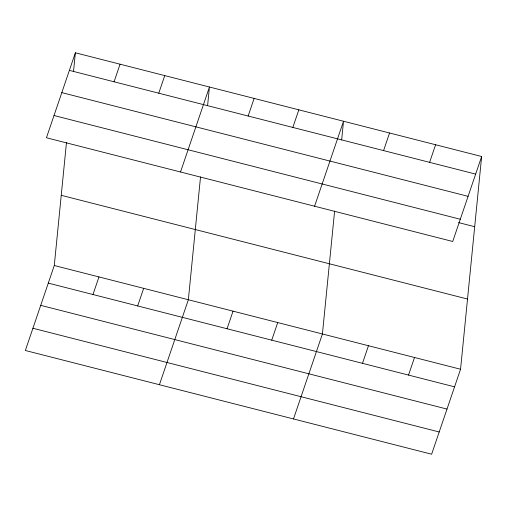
<?xml version="1.0" encoding="UTF-8"?>
<svg xmlns="http://www.w3.org/2000/svg" width="507" height="507" viewBox="0 0 507 507"><rect width="100%" height="100%" fill="white"/><g stroke="black" fill="none" stroke-linecap="round" stroke-linejoin="round"><path stroke-width="0.76" d="M481.65 156.505L452.719 241.484L46.441 137.758L75.372 52.785L481.65 156.505L460.559 369.242L431.628 454.215L25.35 350.495L54.281 265.516L66.461 142.638M73.515 71.506L75.372 52.785M200.531 176.867L188.351 299.745L159.42 384.724M207.585 105.735L209.442 87.014L180.517 171.987M334.607 211.096L322.42 333.974L293.496 418.953M341.661 139.964L343.518 121.243L314.587 206.216M114.069 81.792L120.064 64.193M158.761 93.199L164.75 75.6M92.977 294.523L98.966 276.93M137.67 305.936L143.658 288.337M248.145 116.021L254.134 98.421M292.837 127.428L298.826 109.829M227.054 328.751L233.043 311.159M271.739 340.159L277.735 322.566M383.571 150.592L389.56 132.999M429.613 162.348L435.608 144.749M362.48 363.329L368.469 345.73M408.522 375.085L414.511 357.486M69.383 70.378L475.661 174.104M61.81 92.616L468.088 196.336M54.015 115.526L460.293 219.246M458.575 222.592L474.691 226.711M61.239 195.315L467.517 299.041M54.281 265.516L460.559 369.242M48.285 283.115L454.57 386.835M40.718 305.347L446.997 409.073M32.917 328.257L439.201 431.983"/></g></svg>
